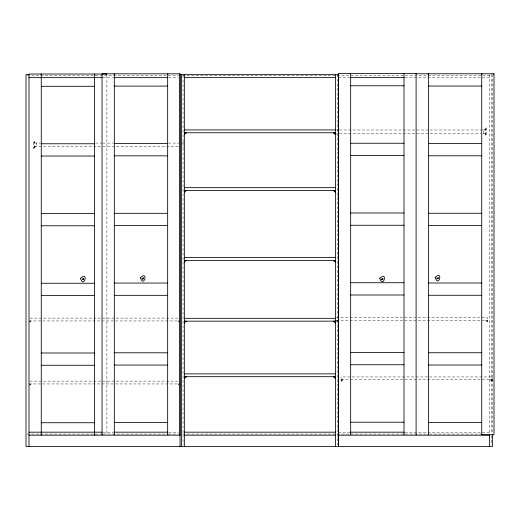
<?xml version="1.0" encoding="UTF-8"?>
<svg xmlns="http://www.w3.org/2000/svg" width="520" height="520" viewBox="0 0 520 520"><rect width="100%" height="100%" fill="white"/><g stroke="black" fill="none" stroke-linecap="round" stroke-linejoin="round"><path stroke-width="0.39" stroke-dasharray="2.6 1.95" d="M336.732 321.321L336.732 320.84M183.333 141.83L183.333 142.74M183.333 146.861L183.333 147.778M34.327 142.916L34.327 141.655M34.327 147.947L34.327 146.692M485.543 128.57L485.543 129.831M485.543 133.608L485.543 134.862M341.224 381.271L341.224 380.01M487.207 320.45L487.207 321.711M491.972 380.01L491.972 381.271M29.302 322.673L30.875 320.944M29.302 385.684L30.875 383.955M336.615 321.945L338.188 320.372M342.953 379.776L341.062 381.505L341.062 376.942L492.135 376.942L492.135 381.505L490.243 379.776M33.384 147.16L36.53 146.692L36.511 142.838L33.384 142.441M336.206 133.998L337.675 133.841M486.486 129.357L483.34 129.831L483.36 133.685L486.486 134.076M27.098 75.751L178.705 75.751M182.462 75.751L491.348 75.751M102.901 77.642L113.458 77.642M168.688 77.642L178.431 77.642M338.39 77.642L349.759 77.642M404.989 77.642L489.457 77.642M336.362 129.987L338.566 129.987M339.378 129.987L429.15 129.987M429.962 129.987L482.534 129.987M483.34 129.987L485.543 129.987M339.378 133.445L429.15 133.445M429.962 133.445L480.916 133.445M483.34 133.445L485.543 133.445M34.327 143.072L40.573 143.072M95.57 143.072L102.044 143.072M102.849 143.072L113.367 143.072M168.363 143.072L178.874 143.072M181.305 143.072L183.508 143.072M34.327 146.53L102.044 146.53M102.849 146.53L180.492 146.53M336.297 317.382L487.37 317.382L487.37 321.945L485.478 320.216M29.803 318.11L178.431 318.11M336.297 320.216L487.37 320.216M336.459 320.372L337.61 320.372M485.478 320.372L487.207 320.372L487.207 321.945M28.99 320.944L180.056 320.944M29.146 321.1L30.875 321.1M178.172 320.944L179.9 321.1M341.062 379.776L492.135 379.776M342.953 379.932L341.224 379.932L341.224 381.505M490.243 379.932L491.972 379.932L491.972 381.505M29.803 381.121L178.431 381.121M28.99 383.955L180.056 383.955M29.146 384.111L30.875 384.111M178.172 383.955L179.9 384.111M102.901 432.178L113.458 432.178M168.688 432.178L178.431 432.178M338.39 432.178L349.759 432.178M404.989 432.178L489.457 432.178M27.098 434.063L102.499 434.063M103.305 434.063L168.161 434.063M168.688 434.063L178.705 434.063M182.462 434.063L428.922 434.063M429.357 434.063L481.332 434.063M178.172 321.1L179.744 322.673M178.172 384.111L179.744 385.684M492.447 74.496L492.447 433.505M491.348 74.496L491.348 434.063M491.348 435.624L491.348 444.945M489.457 74.653L489.457 435.012M337.311 74.496L337.311 444.945M183.047 75.309L183.047 444.873M106.886 75.647L106.886 433.387M83.382 278.142A0.943 0.943 0 0 1 83.629 279.565A0.943 0.943 0 0 1 82.186 279.565A0.943 0.943 0 0 1 82.439 278.142M82.667 278.044A0.943 0.943 0 0 1 83.155 278.044M82.303 278.792C83.07 281.197 84.169 277.095 82.303 278.792M142.181 278.148C142.954 280.553 144.053 276.452 142.181 278.148M381.609 278.72C382.382 281.125 383.481 277.024 381.609 278.72M436.976 277.888C437.743 280.293 438.841 276.192 436.976 277.888M34.327 148.337L33.384 148.577L33.384 141.024L34.327 141.265L34.327 148.337M485.563 128.102L485.543 135.252L486.486 135.493L486.486 127.94L485.563 128.102M437.028 278.61A0.786 0.786 0 0 0 438.341 278.258A0.786 0.786 0 0 0 437.379 277.297A0.786 0.786 0 0 0 437.028 278.61M437.112 278.87A0.943 0.943 0 0 0 438.529 278.057A0.943 0.943 0 0 0 437.112 277.238A0.943 0.943 0 0 0 437.112 278.87M381.823 279.565A0.786 0.786 0 0 0 383.006 278.882A0.786 0.786 0 0 0 381.823 278.2A0.786 0.786 0 0 0 381.823 279.565M381.745 279.702A0.943 0.943 0 0 0 383.162 278.882A0.943 0.943 0 0 0 381.745 278.07A0.943 0.943 0 0 0 381.745 279.702M82.517 279.637A0.786 0.786 0 0 0 83.694 278.954A0.786 0.786 0 0 0 82.517 278.278A0.786 0.786 0 0 0 82.517 279.637M142.395 278.993A0.786 0.786 0 0 0 143.578 278.311A0.786 0.786 0 0 0 142.395 277.635A0.786 0.786 0 0 0 142.395 278.993M142.317 279.13A0.943 0.943 0 0 0 143.734 278.311A0.943 0.943 0 0 0 142.317 277.498A0.943 0.943 0 0 0 142.317 279.13"/><path stroke-width="0.78" d="M40.95 74.334L41.262 74.022L41.262 435.012L40.95 434.694M106.567 74.334L106.886 74.022L28.99 74.022L28.99 446.498M113.997 74.139L114.309 73.82L114.309 434.811L113.997 434.499M179.614 74.139L179.927 73.82L102.037 73.82L102.037 434.811L102.349 434.499M186.238 132.763L184.353 134.492M186.238 190.508L184.353 192.238M350.35 73.814L350.662 73.502L350.662 434.493L350.35 434.174M186.238 260.416L184.353 262.151M415.968 73.814L416.286 73.502L338.39 73.502L338.39 446.498L338.41 74.496L335.4 74.496L335.419 446.498M428.064 74.087L428.382 73.775L428.382 434.759L428.064 434.447M186.238 321.159L184.353 322.887M94.926 434.694L94.608 435.012L94.608 74.022L94.926 74.334M186.238 376.688L184.353 378.424M493.688 74.087L494 73.775L416.104 73.775L416.104 434.759L416.423 434.447M167.967 434.499L167.655 434.811L167.655 73.82L167.967 74.139M404.326 434.174L404.007 434.493L404.007 73.502L404.326 73.814M494 73.775L494 434.759L481.728 434.759L482.04 434.447M28.99 74.496L26 74.496L26 446.498L492.447 446.498L492.447 434.317M184.353 74.653L335.419 74.653M28.99 77.642L102.089 77.642M114.27 77.642L167.875 77.642M184.353 77.642L335.419 77.642M350.571 77.642L404.176 77.642M350.662 85.774L404.007 85.774M428.382 86.047L481.728 86.047M114.309 86.099L167.655 86.099M41.262 86.294L94.608 86.294M184.353 129.928L335.419 129.928M184.353 132.763L335.419 132.763M186.238 132.919L184.509 132.919L184.509 134.492M333.535 132.763L335.263 132.919L335.263 134.492M335.419 134.492L333.535 132.919M350.662 143.247L404.007 143.247M114.309 143.566L167.655 143.566M428.382 143.513L481.728 143.513M41.262 143.767L94.608 143.767M350.662 155.519L404.007 155.519M428.382 155.792L481.728 155.792M114.309 155.838L167.655 155.838M41.262 156.039L94.608 156.039M184.353 187.675L335.419 187.675M184.353 190.508L335.419 190.508M186.238 190.665L184.509 190.665L184.509 192.238M333.535 190.508L335.263 190.665L335.263 192.238M335.419 192.238L333.535 190.665M350.662 212.986L404.007 212.986M114.309 213.311L167.655 213.311M428.382 213.258L481.728 213.258M41.262 213.506L94.608 213.506M350.662 225.264L404.007 225.264M114.309 225.583L167.655 225.583M428.382 225.531L481.728 225.531M41.262 225.784L94.608 225.784M184.353 257.582L335.419 257.582M184.353 260.416L335.419 260.416M186.238 260.572L184.509 260.572L184.509 262.151M333.535 260.416L335.263 260.572L335.263 262.151M335.419 262.151L333.535 260.572M350.662 282.731L404.007 282.731M428.382 283.003L481.728 283.003M114.309 283.049L167.655 283.049M41.262 283.25L94.608 283.25M350.662 295.002L404.007 295.002M114.309 295.328L167.655 295.328M428.382 295.276L481.728 295.276M41.262 295.522L94.608 295.522M184.353 318.325L335.419 318.325M184.353 321.159L335.419 321.159M186.238 321.315L184.509 321.315L184.509 322.887M333.535 321.159L335.263 321.315L335.263 322.887M335.419 322.887L333.535 321.315M350.662 352.476L404.007 352.476M428.382 352.742L481.728 352.742M114.309 352.794L167.655 352.794M41.262 352.996L94.608 352.996M350.662 364.748L404.007 364.748M114.309 365.066L167.655 365.066M428.382 365.021L481.728 365.021M41.262 365.268L94.608 365.268M184.353 373.861L335.419 373.861M184.353 376.688L335.419 376.688M186.238 376.851L184.509 376.851L184.509 378.424M333.535 376.688L335.263 376.851L335.263 378.424M335.419 378.424L333.535 376.851M350.662 422.214L404.007 422.214M114.309 422.539L167.655 422.539M428.382 422.487L481.728 422.487M41.262 422.734L94.608 422.734M28.99 432.178L102.089 432.178M114.27 432.178L167.875 432.178M184.353 432.178L335.419 432.178M350.571 432.178L404.176 432.178M28.99 435.168L180.056 435.168M184.353 435.168L335.419 435.168M338.39 435.168L489.457 435.168M482.04 74.087L481.728 73.775L481.728 434.759M179.614 434.499L179.927 434.811L179.927 73.82M489.457 435.012L489.457 446.498M184.353 446.498L184.353 74.496L180.056 74.496L180.056 446.498M181.363 74.496L181.363 446.498M80.477 278.304C83.909 289.237 88.913 270.55 80.477 278.304M140.361 277.661C143.787 288.594 148.798 269.906 140.361 277.661M379.788 278.233C383.214 289.166 388.226 270.478 379.788 278.233M435.149 277.401C438.581 288.34 443.586 269.646 435.149 277.401"/></g></svg>
